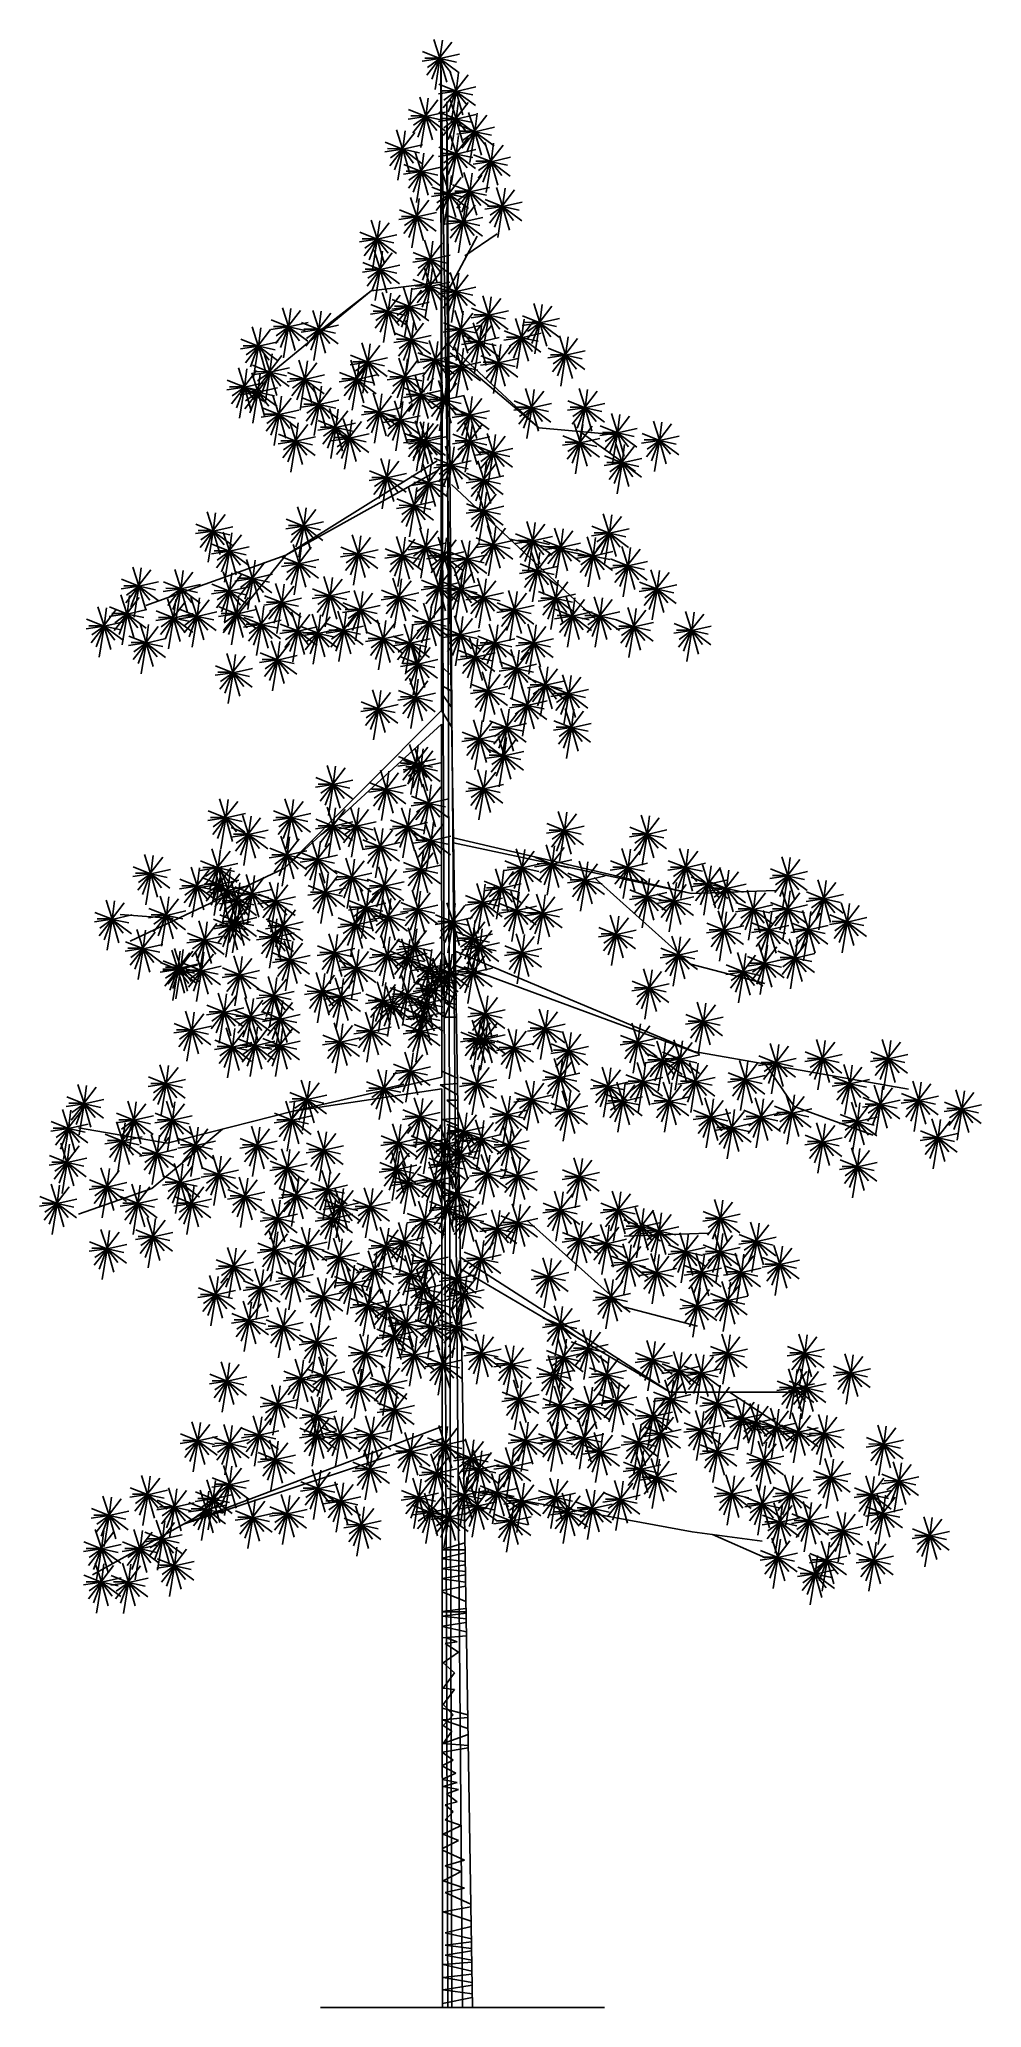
# Model space of a CAD drawing. Header units: metres. Extents: x -3815 to 4680, y 0 to 17759.
import ezdxf

# ---------------------------------------------------------------- set-up
doc = ezdxf.new("R2010")
doc.units = ezdxf.units.M
doc.layers.add('ceco.net 239', color=7, linetype='Continuous')

# ---------------------------------------------------------------- blocks, each defined once
blk = doc.blocks.new('P9', base_point=(275.933518, 320.87644))
for p, q in [((276, 321), (275.080367, 323.852585)), ((276.016387, 320.923372), (276.377119, 323.725864)), ((276.056469, 321.130853), (277.839266, 323.451304)), ((276, 320.938935), (273.305637, 320.537654)), ((276, 320.938935), (273.362106, 321.994479)), ((276, 321), (273.709605, 321.005497)), ((276.016387, 320.923372), (274.03973, 318.417843)), ((276, 320.938935), (274.136787, 319.599118)), ((276, 321), (274.791799, 317.802649)), ((276.016387, 320.923372), (275.265907, 316.228244)), ((276.016387, 320.923372), (279.000907, 321.593198)), ((276.016387, 320.923372), (278.936372, 318.749336)), ((276.016387, 320.923372), (277.040637, 317.362299)), ((276.016387, 320.923372), (278.541507, 320.379299)), ((276.016387, 320.923372), (277.668158, 318.818937))]:
    blk.add_line(p, q)

msp = doc.modelspace()

# ---------------------------------------------------------------- linework, layer by layer
at = {"layer": 'ceco.net 239'}
for p, q in [((-133, 0), (-195, 17570)), ((-195, 17570), (-195, 17570)), ((-195, 17570), (-189, 11702)), ((-195, 17570), (-195, 17570)), ((-195, 17570), (90, 0)), ((-140, 17195), (0, 0)), ((-140, 16974), (-96, 0)), ((22, 15805), (311, 16004)), ((-126, 15500), (133, 15983)), ((-825, 15489), (-1701, 14768)), ((-825, 15489), (-1275, 15139)), ((-193, 15569), (-825, 15489)), ((-139, 15021), (688, 14255)), ((688, 14255), (-110, 14930)), ((688, 14255), (1391, 14190)), ((1058, 14221), (1559, 13859)), ((-229, 13956), (-1593, 13106)), ((-1593, 13106), (-230, 13866)), ((-98, 13742), (1205, 12522)), ((430, 13248), (1163, 13093)), ((-1593, 13106), (-2854, 12651)), ((-1593, 13106), (-2158, 12405)), ((-190, 12103), (-97, 12012)), ((-189, 11928), (-96, 11878)), ((-189, 11860), (-95, 11727)), ((-189, 11702), (-1605, 10281)), ((-1605, 10281), (-189, 11579)), ((-189, 11702), (-94, 11547)), ((-189, 11579), (-186, 8395)), ((-81, 10554), (2064, 10052)), ((2064, 10052), (-80, 10509)), ((-1605, 10281), (-2996, 9623)), ((1187, 10197), (2058, 9415)), ((2064, 10052), (2821, 10078)), ((-2609, 9828), (-3086, 9864)), ((-162, 9437), (-61, 9302)), ((-65, 9533), (2136, 8606)), ((2058, 9415), (2725, 9240)), ((-60, 9235), (-195, 9275)), ((-195, 9275), (-58, 9126)), ((22, 9374), (-63, 9403)), ((11, 9392), (2136, 8606)), ((-195, 9192), (-58, 9092)), ((-162, 8936), (-59, 9181)), ((-57, 9051), (-162, 9072)), ((-162, 9072), (-56, 9001)), ((-55, 8936), (-162, 8936)), ((2085, 8628), (4021, 8288)), ((-186, 8395), (-1527, 8087)), ((-181, 8445), (-46, 8385)), ((2727, 8516), (2989, 8132)), ((-1527, 8087), (-186, 8289)), ((-45, 8338), (-200, 8325)), ((-200, 8325), (-44, 8237)), ((-186, 8289), (-180, 0)), ((-43, 8189), (-142, 8189)), ((-142, 8189), (-42, 8103)), ((-1527, 8087), (-2662, 7801)), ((-40, 8025), (-181, 8012)), ((-181, 8012), (-39, 7957)), ((2989, 8132), (3703, 7872)), ((-2662, 7801), (-3461, 7937)), ((-2163, 7926), (-2800, 7392)), ((-39, 7918), (-142, 7892)), ((-142, 7892), (22, 7855)), ((-2800, 7392), (-3461, 7158)), ((581, 7106), (1452, 6324)), ((1458, 6961), (2214, 6987)), ((-20, 6771), (1872, 5554)), ((1872, 5554), (-18, 6665)), ((1452, 6324), (2118, 6149)), ((1872, 5554), (3007, 5554)), ((2406, 5554), (2989, 5171)), ((-183, 5243), (-2506, 4366)), ((-2506, 4366), (-183, 5134)), ((2070, 4292), (14, 4673)), ((-2144, 4571), (-3335, 3905)), ((2070, 4292), (2701, 4208)), ((2253, 4268), (2731, 4058)), ((22, 4194), (-183, 4135)), ((-183, 4130), (23, 4130)), ((23, 4103), (-183, 4056)), ((-183, 4050), (25, 4026)), ((25, 3996), (-182, 3963)), ((-182, 3959), (26, 3935)), ((27, 3905), (-182, 3873)), ((-182, 3868), (28, 3839)), ((28, 3804), (-182, 3763)), ((-182, 3752), (30, 3665)), ((31, 3601), (-182, 3573)), ((-182, 3571), (32, 3571)), ((32, 3559), (-182, 3533)), ((-182, 3532), (33, 3507)), ((33, 3476), (-182, 3442)), ((-182, 3440), (35, 3390)), ((35, 3354), (-176, 3337)), ((-174, 3110), (-36, 3208)), ((-156, 3286), (-48, 3299)), ((-36, 3208), (-156, 3286)), ((-48, 3299), (-144, 3338)), ((-72, 3020), (-174, 3110)), ((-174, 2883), (-72, 3020)), ((-72, 2870), (-174, 2883)), ((-174, 2734), (-72, 2870)), ((-182, 2703), (47, 2642)), ((-84, 2643), (-174, 2734)), ((47, 2618), (-181, 2598)), ((-181, 2596), (49, 2519)), ((-174, 2545), (-84, 2643)), ((-96, 2494), (-174, 2545)), ((-174, 2383), (-96, 2494)), ((52, 2343), (-181, 2306)), ((50, 2465), (-174, 2383)), ((-174, 2383), (51, 2364)), ((-181, 2302), (-84, 2234)), ((-84, 2234), (-181, 2184)), ((-181, 2179), (-60, 2117)), ((-60, 2117), (-181, 2061)), ((-181, 2058), (-48, 2032)), ((-48, 2032), (-174, 1994)), ((-174, 1994), (-36, 1968)), ((-36, 1968), (-144, 1929)), ((-48, 1857), (-156, 1831)), ((-156, 1831), (-84, 1766)), ((-144, 1929), (-48, 1857)), ((-12, 1643), (-174, 1565)), ((-84, 1766), (-156, 1695)), ((-156, 1695), (-12, 1643)), ((-36, 1507), (-181, 1437)), ((-181, 1421), (18, 1331)), ((-174, 1565), (-36, 1507)), ((18, 1331), (-156, 1279)), ((-156, 1279), (-12, 1227)), ((-12, 1227), (-174, 1143)), ((-174, 1143), (18, 1078)), ((18, 1078), (-156, 1039)), ((75, 909), (-174, 864)), ((-156, 1039), (75, 934)), ((-174, 864), (77, 781)), ((78, 733), (-156, 675)), ((-156, 675), (80, 622)), ((80, 594), (-156, 565)), ((-156, 565), (81, 535)), ((83, 410), (-174, 390)), ((-174, 390), (84, 330)), ((81, 514), (-156, 474)), ((-156, 474), (83, 428)), ((85, 303), (-174, 273)), ((-174, 273), (86, 228)), ((87, 203), (-174, 162)), ((-1281, 0), (1281, 0)), ((88, 92), (-180, 38)), ((-174, 162), (88, 124))]:
    msp.add_line(p, q, dxfattribs=at)

# ---------------------------------------------------------------- block references
at = {"layer": 'ceco.net 239', "xscale": 59.34463536986732, "yscale": 59.34463536987303, "zscale": 59.34463536987304}
for p in [(-208, 17582), (-62, 17287), (-335, 17060), (-62, 17037), (106, 16923), (-544, 16765), (-62, 16721), (-376, 16563), (252, 16652), (-125, 16360), (62, 16381), (357, 16247), (-417, 16154), (2, 16110), (-773, 15952), (-747, 15679), (-293, 15770), (-296, 15526), (-61, 15480), (-674, 15299), (-482, 15344), (-1573, 15161), (-1300, 15137), (-19, 15136), (233, 15267), (693, 15198), (-1845, 14987), (-464, 15045), (148, 15025), (528, 15064), (-1741, 14753), (-858, 14843), (-249, 14864), (-17, 14803), (319, 14838), (925, 14906), (-1970, 14617), (-1850, 14572), (-1425, 14688), (-956, 14688), (-522, 14706), (-1298, 14461), (-754, 14390), (-376, 14548), (-167, 14503), (619, 14432), (1101, 14432), (-1659, 14370), (-1148, 14253), (-563, 14321), (62, 14366), (-1507, 14130), (-1024, 14158), (-376, 14139), (-332, 14130), (65, 14130), (1057, 14116), (1393, 14205), (1771, 14137), (-103, 13913), (272, 14026), (1434, 13934), (-686, 13799), (-308, 13753), (189, 13779), (-439, 13547), (189, 13503), (-1436, 13364), (-2252, 13319), (-335, 13172), (275, 13195), (630, 13231), (881, 13172), (1319, 13300), (-2106, 13137), (-1477, 13024), (-943, 13111), (-544, 13097), (-170, 13091), (41, 13065), (1173, 13094), (1487, 13005), (-2922, 12821), (-2544, 12798), (-1896, 12890), (-218, 12812), (-23, 12796), (671, 12960), (1749, 12796), (-2106, 12777), (-1634, 12673), (-1199, 12735), (-577, 12722), (186, 12722), (837, 12710), (-3236, 12461), (-3029, 12571), (-2610, 12535), (-2398, 12550), (-2043, 12571), (-1818, 12475), (-925, 12608), (-302, 12495), (465, 12608), (986, 12552), (1236, 12552), (1540, 12456), (-2856, 12309), (-1490, 12417), (-1306, 12396), (-1074, 12422), (-718, 12346), (-475, 12307), (-23, 12382), (291, 12307), (638, 12307), (2061, 12421), (-1673, 12156), (-404, 12120), (113, 12182), (485, 12078), (-2074, 12041), (743, 11928), (-426, 11818), (227, 11876), (581, 11747), (953, 11850), (-762, 11714), (395, 11545), (977, 11545), (150, 11443), (-426, 11221), (371, 11292), (-1170, 11032), (-380, 11188), (-690, 10987), (-308, 10863), (186, 10993), (-2140, 10731), (-1550, 10731), (-1933, 10581), (-1170, 10656), (-960, 10656), (-498, 10649), (-288, 10526), (914, 10617), (1660, 10583), (-1586, 10394), (-1308, 10355), (-745, 10470), (804, 10314), (-2816, 10227), (-2209, 10280), (-2198, 10130), (-1001, 10194), (-378, 10266), (534, 10280), (1103, 10168), (1487, 10282), (2008, 10282), (2214, 10133), (2928, 10207), (-2397, 10114), (-2121, 10078), (-2035, 9979), (-1901, 10046), (-1688, 9979), (-1238, 10058), (-707, 10115), (179, 9967), (347, 10097), (1660, 10019), (1903, 9981), (2374, 10094), (3253, 10000), (-3163, 9816), (-2675, 9852), (-2035, 9792), (-872, 9922), (-673, 9839), (-404, 9905), (-92, 9792), (485, 9896), (719, 9870), (2617, 9906), (2928, 9906), (3463, 9792), (-2328, 9628), (-2093, 9754), (-1701, 9654), (-1619, 9753), (-968, 9766), (89, 9643), (1382, 9680), (2355, 9718), (2761, 9721), (3115, 9721), (-2885, 9551), (-1557, 9450), (-1154, 9513), (-682, 9491), (-500, 9467), (-439, 9565), (150, 9565), (533, 9513), (1939, 9492), (2722, 9417), (2995, 9467), (-2571, 9363), (-2545, 9379), (-2359, 9353), (-2012, 9314), (-960, 9377), (-302, 9377), (-218, 9292), (-121, 9337), (89, 9337), (2529, 9343), (-1701, 9126), (-1268, 9162), (-1098, 9115), (-718, 9079), (-500, 9136), (-332, 9058), (-290, 9188), (1682, 9195), (-2153, 8977), (-1912, 8937), (-1647, 8917), (-638, 9039), (-356, 8935), (203, 8961), (2167, 8894), (-2446, 8814), (-1106, 8708), (-824, 8805), (-380, 8805), (137, 8734), (203, 8734), (743, 8831), (1577, 8706), (-2080, 8664), (-1874, 8676), (-1647, 8677), (461, 8656), (953, 8630), (1803, 8544), (1957, 8554), (3242, 8557), (3834, 8557), (-470, 8445), (876, 8388), (1624, 8351), (2097, 8351), (2547, 8369), (2825, 8521), (-2678, 8331), (-1404, 8191), (-712, 8288), (128, 8330), (620, 8189), (1310, 8309), (1441, 8174), (1861, 8174), (3487, 8333), (4110, 8181), (-3416, 8152), (-2967, 8003), (-2619, 8003), (-1542, 8003), (-384, 8033), (403, 8054), (948, 8095), (2236, 8032), (2688, 8032), (2966, 8068), (3556, 7993), (3763, 8145), (4498, 8104), (-3557, 7928), (-3069, 7815), (12, 7903), (167, 7834), (2425, 7934), (4282, 7844), (-2757, 7702), (-2410, 7776), (-1853, 7776), (-1254, 7734), (-581, 7798), (-311, 7798), (-150, 7787), (-20, 7692), (418, 7777), (3242, 7806), (-3570, 7622), (-2201, 7514), (-1582, 7572), (-594, 7558), (-150, 7597), (220, 7521), (495, 7500), (1054, 7492), (3556, 7582), (-3209, 7401), (-2548, 7440), (-1963, 7316), (-1501, 7325), (-1219, 7377), (-490, 7439), (-253, 7455), (-55, 7340), (-3659, 7252), (-2931, 7252), (-2446, 7252), (-1669, 7117), (-1171, 7117), (-1099, 7221), (-835, 7221), (-144, 7208), (36, 7121), (880, 7191), (1401, 7191), (2322, 7116), (-2793, 6951), (-345, 7100), (311, 7022), (497, 7077), (1054, 6928), (1608, 7042), (1768, 7003), (-3209, 6844), (-1692, 6830), (-1402, 6865), (-1112, 6766), (-692, 6865), (-528, 6907), (167, 6751), (1296, 6890), (2010, 6815), (2322, 6815), (2647, 6909), (-2067, 6682), (-1527, 6573), (-799, 6651), (-470, 6610), (-311, 6730), (-55, 6573), (775, 6589), (1495, 6714), (1748, 6627), (2154, 6630), (2509, 6630), (2857, 6701), (-2229, 6428), (-1822, 6490), (-1257, 6411), (-1001, 6531), (-360, 6481), (12, 6435), (1332, 6401), (-856, 6333), (-680, 6305), (-273, 6354), (2115, 6326), (2389, 6376), (-1928, 6197), (-1619, 6140), (-620, 6056), (-510, 6169), (-273, 6140), (-55, 6140), (876, 6156), (-1316, 6000), (-876, 5900), (-437, 5884), (167, 5900), (910, 5863), (1132, 5942), (2387, 5900), (3082, 5900), (-1244, 5695), (-181, 5801), (437, 5801), (823, 5707), (1296, 5707), (1711, 5842), (1952, 5743), (2150, 5722), (3497, 5722), (-2126, 5649), (-1459, 5675), (-938, 5591), (-680, 5617), (2990, 5587), (3096, 5587), (-1669, 5442), (-1315, 5338), (-614, 5389), (509, 5488), (876, 5430), (1146, 5430), (1388, 5467), (1711, 5331), (1875, 5488), (2295, 5446), (-1837, 5162), (-1315, 5162), (-1106, 5162), (-824, 5162), (1788, 5174), (2150, 5211), (2517, 5310), (2642, 5274), (2826, 5232), (3024, 5190), (3260, 5174), (-2390, 5110), (-2102, 5084), (-470, 5013), (-162, 5075), (567, 5112), (837, 5112), (1093, 5133), (1238, 5013), (1585, 5096), (2295, 5013), (3794, 5078), (-1689, 4942), (-837, 4856), (-234, 4820), (75, 4955), (147, 4856), (437, 4877), (1605, 4856), (2715, 4934), (-2843, 4625), (-2105, 4715), (-1305, 4679), (17, 4621), (311, 4642), (1750, 4778), (2425, 4630), (2954, 4630), (3318, 4778), (3686, 4623), (3932, 4747), (-2601, 4512), (-2314, 4492), (-2254, 4586), (-1584, 4453), (-1099, 4566), (-398, 4600), (-292, 4465), (128, 4522), (529, 4564), (837, 4600), (948, 4465), (1166, 4501), (1421, 4580), (2701, 4539), (3788, 4454), (-3191, 4437), (-1895, 4417), (-914, 4350), (-128, 4423), (437, 4386), (2858, 4377), (3121, 4389), (3427, 4299), (-3260, 4136), (-2912, 4136), (-2710, 4223), (4209, 4253), (-2601, 3984), (2839, 4058), (3175, 3909), (3283, 4032), (3704, 4032), (-3260, 3835), (-3016, 3833)]:
    msp.add_blockref('P9', p, dxfattribs=at)

doc.saveas('drawing.dxf')
